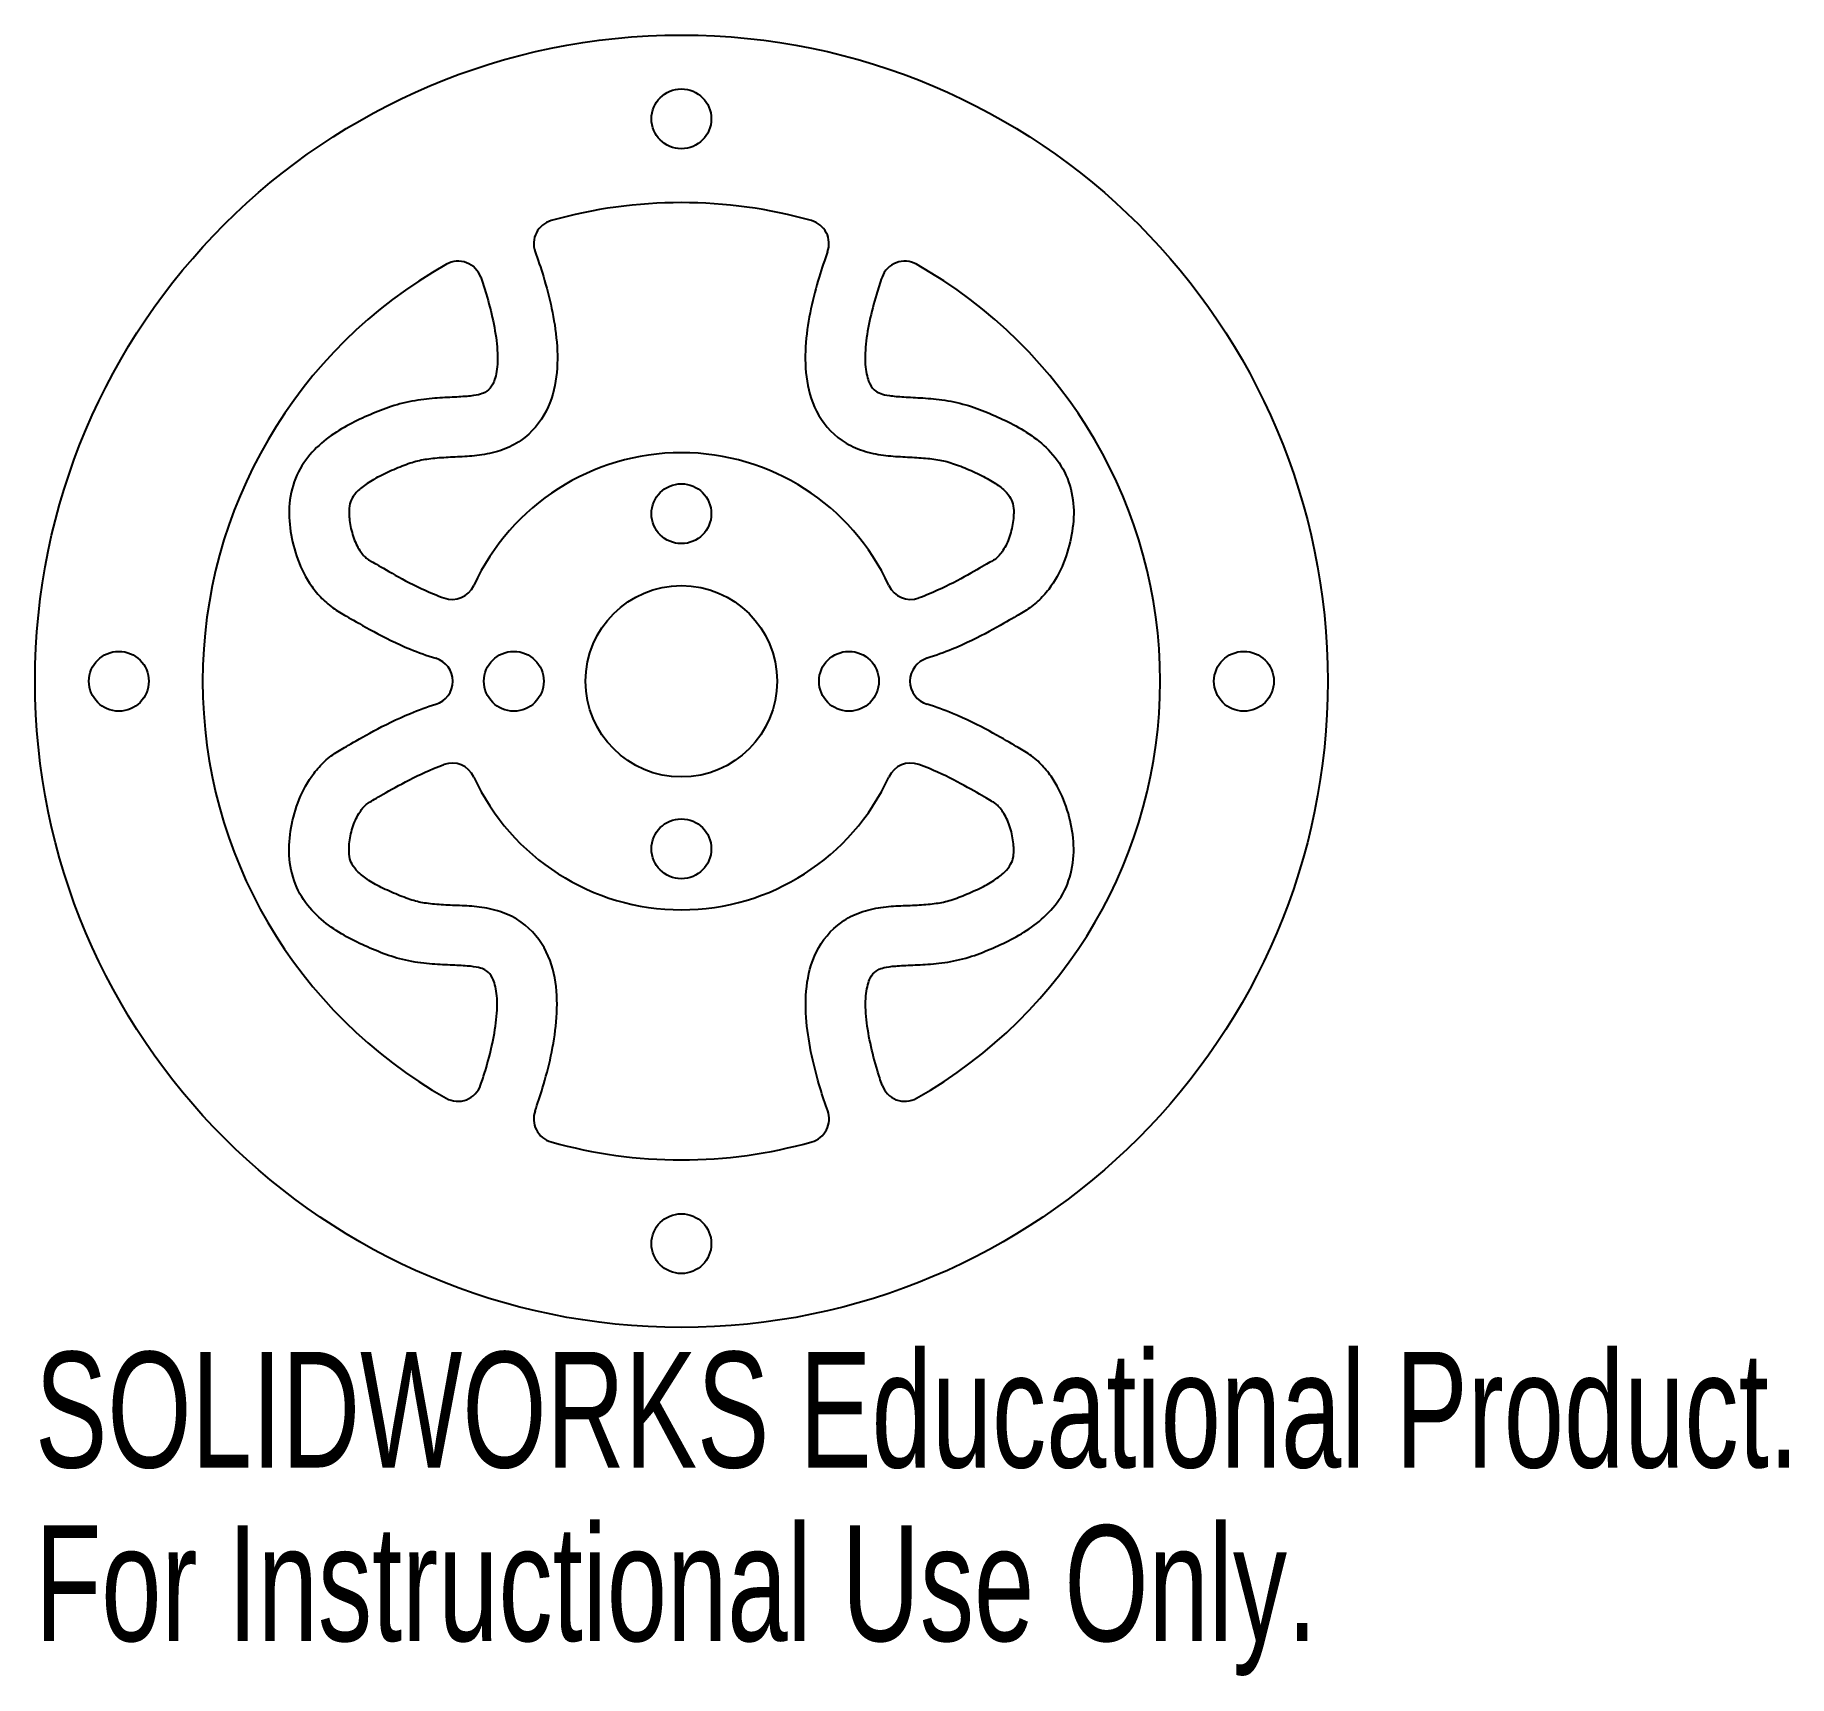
# Model space of a CAD drawing. Header units: millimetres. Extents: x -27 to 46.3, y -41.6 to 27.
import ezdxf

# ---------------------------------------------------------------- set-up
doc = ezdxf.new("R2010")
doc.units = ezdxf.units.MM
doc.styles.add('SLDTEXTSTYLE0', font='TXT', dxfattribs={"width": 0.7})

msp = doc.modelspace()

# ---------------------------------------------------------------- linework, layer by layer
at = {"color": 7, "linetype": 'Continuous', "lineweight": 25, "flags": 128}
for points in [[(-9.55, 0.002), (-9.55, 0.001), (-9.55, 0.001), (-9.55, 0), (-9.55, 0), (-9.55, 0), (-9.55, -0.001), (-9.55, -0.001), (-9.55, -0.002)], [(9.55, -0.002), (9.55, -0.001), (9.55, -0.001), (9.55, 0), (9.55, 0), (9.55, 0.001), (9.55, 0.001), (9.55, 0.002), (9.55, 0.003)]]:
    msp.add_lwpolyline(points, dxfattribs=at)
at = {"color": 7, "linetype": 'Continuous', "lineweight": 25}
for centre, radius in [((0, 0), 27), ((0, 23.5), 1.25), ((0, 7), 1.25), ((0, 0), 4), ((-23.5, 0), 1.25), ((-7, 0), 1.25), ((7, 0), 1.25), ((23.5, 0), 1.25), ((0, -7), 1.25), ((0, -23.5), 1.25)]:
    msp.add_circle(centre, radius, dxfattribs=at)
for centre, radius, start, end in [((0, 0), 20, 74.22515, 105.77994), ((-5.167, 18.284), 1, 105.77994, 199.80368), ((5.165, 18.284), 1, 340.11779, 74.22515), ((0, 0), 20, 119.40304, 240.58166), ((-9.328, 16.553), 1, 19.11383, 119.40304), ((9.326, 16.554), 1, 60.60323, 160.79193), ((0, 0), 20, 299.41834, 60.60323), ((0, 0), 9.55, 24.76981, 155.23017), ((-9.58, 4.42), 1, 250.24331, 335.23017), ((9.58, 4.42), 1, 204.76981, 289.75584), ((-10.55, 0.002), 1, 359.99021, 73.22668), ((10.55, 0.003), 1, 106.8393, 180.01515), ((-10.55, -0.002), 1, 286.7776, 0.01018), ((10.55, -0.002), 1, 179.98982, 253.2224), ((-9.58, -4.42), 1, 24.77032, 109.76019), ((9.58, -4.42), 1, 70.23981, 155.22968), ((0, 0), 9.55, 204.77032, 335.22968), ((-9.332, -16.55), 1, 240.58166, 341.17785), ((9.332, -16.55), 1, 198.82215, 299.41834), ((-5.171, -18.283), 1, 160.42599, 254.20826), ((5.171, -18.283), 1, 285.79174, 19.57401), ((0, 0), 20, 254.20826, 285.79174)]:
    msp.add_arc(centre, radius, start, end, dxfattribs=at)
for points, knots in [([(-6.108, 17.945), (-5.993, 17.627), (-5.744, 16.888), (-5.401, 15.6), (-5.171, 14.178), (-5.165, 12.726), (-5.53, 11.262), (-6.422, 10.168), (-7.457, 9.637), (-8.344, 9.435), (-9.16, 9.38), (-9.935, 9.348), (-10.662, 9.281), (-11.23, 9.158), (-11.928, 8.884), (-12.636, 8.566), (-13.212, 8.224), (-13.614, 7.875), (-13.812, 7.566), (-13.895, 7.281), (-13.878, 6.64), (-13.729, 6.059), (-13.551, 5.652), (-13.396, 5.396), (-13.264, 5.238), (-13.16, 5.143), (-13.101, 5.098), (-12.978, 5.021), (-12.576, 4.793), (-11.724, 4.291), (-10.684, 3.772), (-10.064, 3.532), (-9.918, 3.479)], [0.0693466, 0.0693466, 0.0693466, 0.0693466, 0.125, 0.1875, 0.25, 0.3125, 0.375, 0.4375, 0.46875, 0.5, 0.53125, 0.5625, 0.59375, 0.625, 0.65625, 0.6875, 0.71875, 0.75, 0.78125, 0.8125, 0.84375, 0.875, 0.890625, 0.90625, 0.921875, 0.9296875, 0.9375, 0.9453125, 0.953125, 0.96875, 0.984375, 0.9892986, 0.9892986, 0.9892986, 0.9892986]), ([(6.106, 17.944), (5.988, 17.618), (5.736, 16.873), (5.392, 15.578), (5.165, 14.162), (5.162, 12.716), (5.531, 11.257), (6.426, 10.168), (7.458, 9.639), (8.343, 9.438), (9.157, 9.381), (9.932, 9.347), (10.659, 9.279), (11.229, 9.155), (11.928, 8.882), (12.636, 8.564), (13.212, 8.222), (13.614, 7.874), (13.812, 7.565), (13.895, 7.281), (13.878, 6.64), (13.729, 6.059), (13.551, 5.652), (13.396, 5.396), (13.264, 5.238), (13.16, 5.143), (13.101, 5.098), (12.978, 5.021), (12.577, 4.793), (11.724, 4.291), (10.684, 3.772), (10.064, 3.532), (9.918, 3.479)], [0.0673733, 0.0673733, 0.0673733, 0.0673733, 0.125, 0.1875, 0.25, 0.3125, 0.375, 0.4375, 0.46875, 0.5, 0.53125, 0.5625, 0.59375, 0.625, 0.65625, 0.6875, 0.71875, 0.75, 0.78125, 0.8125, 0.84375, 0.875, 0.890625, 0.90625, 0.921875, 0.9296875, 0.9375, 0.9453125, 0.953125, 0.96875, 0.984375, 0.9892992, 0.9892992, 0.9892992, 0.9892992]), ([(-8.383, 16.88), (-8.307, 16.66), (-8.116, 16.078), (-7.847, 15.063), (-7.669, 13.942), (-7.676, 12.978), (-7.872, 12.356), (-8.097, 12.116), (-8.437, 11.946), (-9.266, 11.877), (-10.069, 11.844), (-10.983, 11.771), (-12.032, 11.537), (-12.893, 11.191), (-14.046, 10.675), (-15.225, 9.924), (-16.127, 8.662), (-16.433, 7.418), (-16.361, 6.266), (-16.068, 5.08), (-15.596, 4.134), (-15.105, 3.535), (-14.773, 3.227), (-14.487, 3.012), (-14.213, 2.847), (-13.839, 2.635), (-12.932, 2.101), (-11.584, 1.423), (-10.629, 1.07), (-10.262, 0.959)], [0.0833832, 0.0833832, 0.0833832, 0.0833832, 0.125, 0.1875, 0.25, 0.3125, 0.375, 0.4375, 0.5, 0.53125, 0.5625, 0.59375, 0.625, 0.65625, 0.6875, 0.75, 0.78125, 0.8125, 0.84375, 0.875, 0.90625, 0.921875, 0.9296875, 0.9375, 0.9453125, 0.953125, 0.96875, 0.984375, 0.9936098, 0.9936098, 0.9936098, 0.9936098]), ([(8.382, 16.883), (8.302, 16.653), (8.109, 16.064), (7.839, 15.043), (7.664, 13.93), (7.673, 12.975), (7.869, 12.36), (8.095, 12.12), (8.44, 11.947), (9.269, 11.878), (10.071, 11.843), (10.984, 11.769), (12.031, 11.534), (12.891, 11.188), (14.044, 10.674), (15.224, 9.924), (16.127, 8.663), (16.433, 7.418), (16.361, 6.266), (16.068, 5.08), (15.596, 4.134), (15.105, 3.535), (14.774, 3.227), (14.487, 3.012), (14.213, 2.847), (13.839, 2.635), (12.932, 2.101), (11.587, 1.424), (10.624, 1.07), (10.261, 0.96)], [0.0811568, 0.0811568, 0.0811568, 0.0811568, 0.125, 0.1875, 0.25, 0.3125, 0.375, 0.4375, 0.5, 0.53125, 0.5625, 0.59375, 0.625, 0.65625, 0.6875, 0.75, 0.78125, 0.8125, 0.84375, 0.875, 0.90625, 0.921875, 0.9296875, 0.9375, 0.9453125, 0.953125, 0.96875, 0.984375, 0.9935318, 0.9935318, 0.9935318, 0.9935318]), ([(-8.386, -16.873), (-8.319, -16.678), (-8.139, -16.121), (-7.874, -15.126), (-7.689, -13.981), (-7.687, -12.989), (-7.882, -12.34), (-8.106, -12.102), (-8.427, -11.936), (-9.256, -11.874), (-10.062, -11.847), (-10.981, -11.781), (-12.038, -11.549), (-12.901, -11.2), (-14.054, -10.681), (-15.231, -9.925), (-16.129, -8.662), (-16.434, -7.42), (-16.362, -6.267), (-16.069, -5.081), (-15.597, -4.135), (-15.106, -3.536), (-14.775, -3.228), (-14.488, -3.013), (-14.214, -2.848), (-13.84, -2.635), (-12.932, -2.101), (-11.584, -1.423), (-10.629, -1.07), (-10.262, -0.959)], [0.0885711, 0.0885711, 0.0885711, 0.0885711, 0.125, 0.1875, 0.25, 0.3125, 0.375, 0.4375, 0.5, 0.53125, 0.5625, 0.59375, 0.625, 0.65625, 0.6875, 0.75, 0.78125, 0.8125, 0.84375, 0.875, 0.90625, 0.921875, 0.9296875, 0.9375, 0.9453125, 0.953125, 0.96875, 0.984375, 0.9936101, 0.9936101, 0.9936101, 0.9936101]), ([(8.386, -16.873), (8.319, -16.678), (8.139, -16.121), (7.874, -15.126), (7.689, -13.981), (7.687, -12.989), (7.882, -12.34), (8.106, -12.102), (8.427, -11.936), (9.256, -11.874), (10.062, -11.847), (10.981, -11.781), (12.038, -11.549), (12.901, -11.2), (14.054, -10.681), (15.231, -9.925), (16.129, -8.662), (16.434, -7.42), (16.362, -6.267), (16.069, -5.081), (15.597, -4.135), (15.106, -3.536), (14.775, -3.228), (14.488, -3.013), (14.214, -2.848), (13.84, -2.635), (12.932, -2.101), (11.584, -1.423), (10.629, -1.07), (10.262, -0.959)], [0.0885711, 0.0885711, 0.0885711, 0.0885711, 0.125, 0.1875, 0.25, 0.3125, 0.375, 0.4375, 0.5, 0.53125, 0.5625, 0.59375, 0.625, 0.65625, 0.6875, 0.75, 0.78125, 0.8125, 0.84375, 0.875, 0.90625, 0.921875, 0.9296875, 0.9375, 0.9453125, 0.953125, 0.96875, 0.984375, 0.9936101, 0.9936101, 0.9936101, 0.9936101]), ([(-6.113, -17.948), (-6.007, -17.651), (-5.769, -16.935), (-5.43, -15.668), (-5.192, -14.23), (-5.175, -12.762), (-5.524, -11.283), (-6.41, -10.167), (-7.454, -9.625), (-8.35, -9.425), (-9.17, -9.376), (-9.948, -9.351), (-10.675, -9.288), (-11.237, -9.169), (-11.932, -8.896), (-12.638, -8.577), (-13.212, -8.233), (-13.613, -7.882), (-13.813, -7.57), (-13.897, -7.282), (-13.88, -6.642), (-13.73, -6.06), (-13.552, -5.653), (-13.397, -5.397), (-13.265, -5.239), (-13.161, -5.144), (-13.102, -5.098), (-12.98, -5.022), (-12.578, -4.793), (-11.725, -4.292), (-10.684, -3.772), (-10.064, -3.532), (-9.918, -3.479)], [0.0734307, 0.0734307, 0.0734307, 0.0734307, 0.125, 0.1875, 0.25, 0.3125, 0.375, 0.4375, 0.46875, 0.5, 0.53125, 0.5625, 0.59375, 0.625, 0.65625, 0.6875, 0.71875, 0.75, 0.78125, 0.8125, 0.84375, 0.875, 0.890625, 0.90625, 0.921875, 0.9296875, 0.9375, 0.9453125, 0.953125, 0.96875, 0.984375, 0.9893006, 0.9893006, 0.9893006, 0.9893006]), ([(6.113, -17.948), (6.007, -17.651), (5.769, -16.935), (5.43, -15.668), (5.192, -14.23), (5.175, -12.762), (5.524, -11.283), (6.41, -10.167), (7.454, -9.625), (8.35, -9.425), (9.17, -9.376), (9.948, -9.351), (10.675, -9.288), (11.237, -9.169), (11.932, -8.896), (12.638, -8.577), (13.212, -8.233), (13.613, -7.882), (13.813, -7.57), (13.897, -7.282), (13.88, -6.642), (13.73, -6.06), (13.552, -5.653), (13.397, -5.397), (13.265, -5.239), (13.161, -5.144), (13.102, -5.098), (12.98, -5.022), (12.578, -4.793), (11.725, -4.292), (10.684, -3.772), (10.064, -3.532), (9.918, -3.479)], [0.0734307, 0.0734307, 0.0734307, 0.0734307, 0.125, 0.1875, 0.25, 0.3125, 0.375, 0.4375, 0.46875, 0.5, 0.53125, 0.5625, 0.59375, 0.625, 0.65625, 0.6875, 0.71875, 0.75, 0.78125, 0.8125, 0.84375, 0.875, 0.890625, 0.90625, 0.921875, 0.9296875, 0.9375, 0.9453125, 0.953125, 0.96875, 0.984375, 0.9893006, 0.9893006, 0.9893006, 0.9893006])]:
    msp.add_open_spline(points, degree=3, knots=knots, dxfattribs=at)

# ---------------------------------------------------------------- texts
at = {"color": 7, "linetype": 'Continuous', "char_height": 4.83362, "attachment_point": 1, "style": 'SLDTEXTSTYLE0'}
for s, insert in [('SOLIDWORKS Educational Product.', (-27, -28.02)), ('For Instructional Use Only.', (-27, -35.27))]:
    msp.add_mtext(s, dxfattribs=dict(at, insert=insert))

doc.saveas('drawing.dxf')
